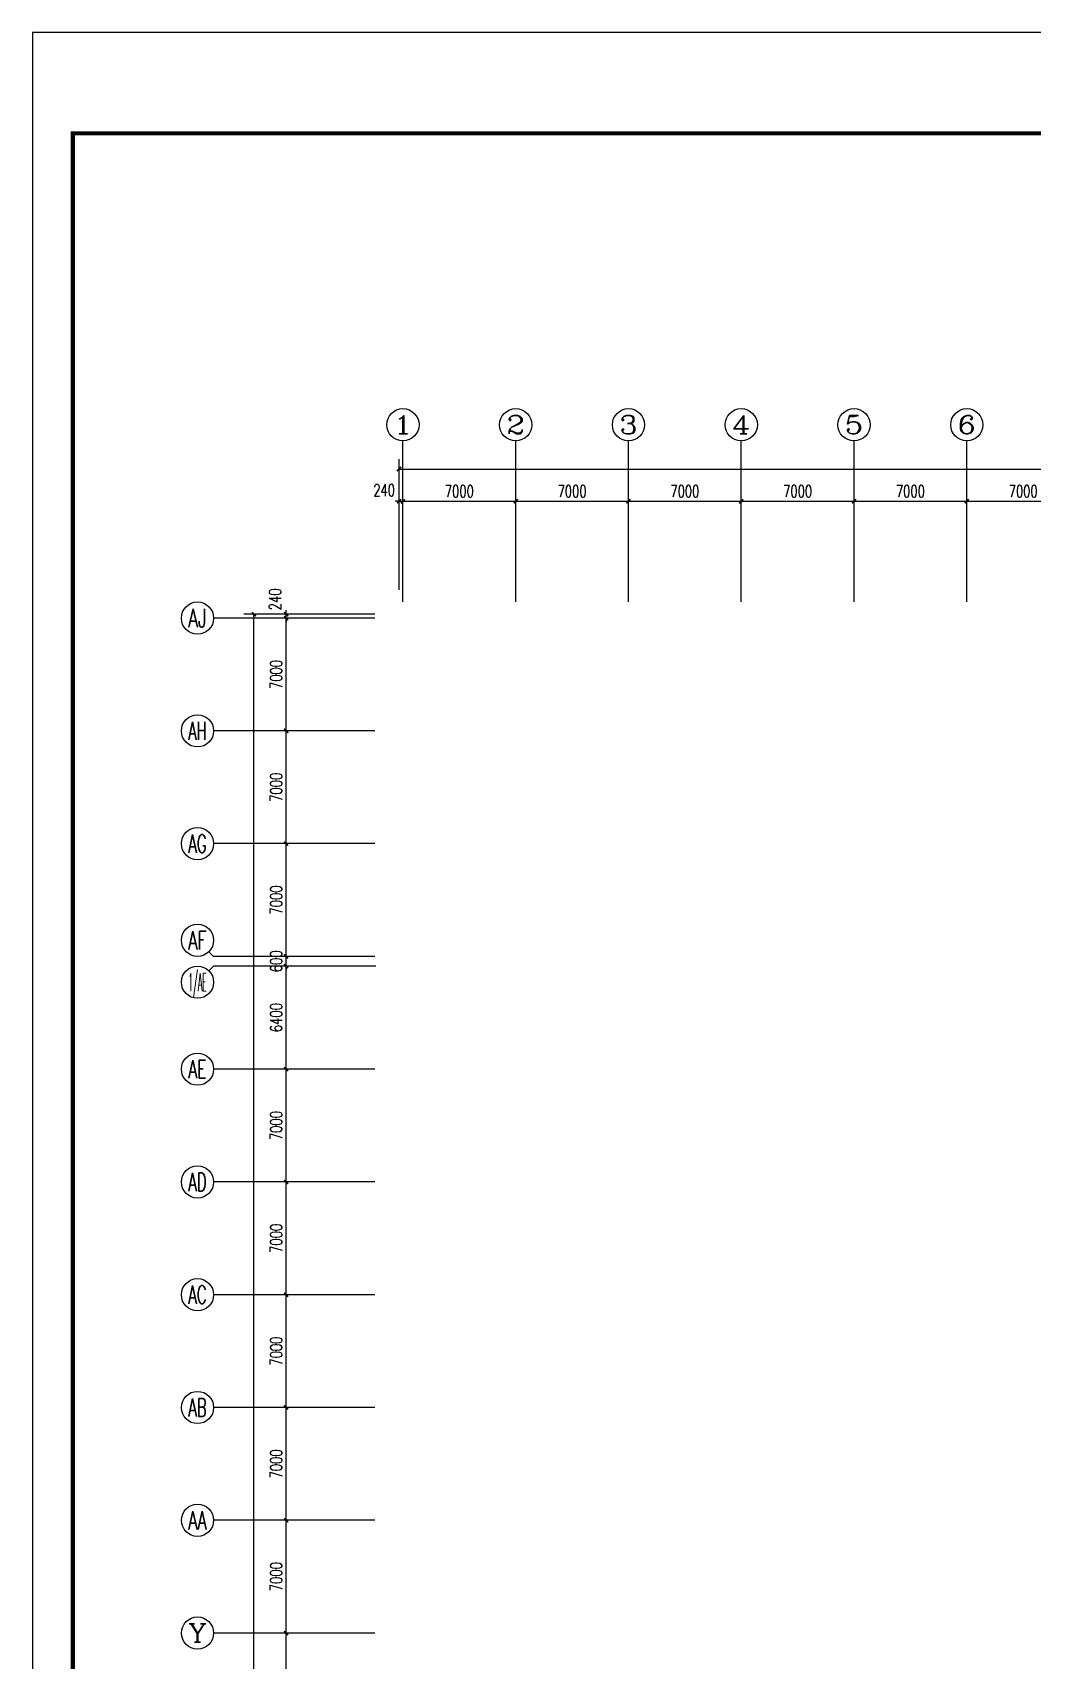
# Model space of a CAD drawing. Extents: x -4407041 to 173436, y -470270 to -29437.
# Drawn here: x -136372 to -74308, y -130482 to -29437 of the extents above; entities that cross this region are included whole.
import ezdxf
from ezdxf.enums import TextEntityAlignment as Align

# ---------------------------------------------------------------- set-up
doc = ezdxf.new("R2010")
doc.units = 0
doc.header["$LTSCALE"] = 1000
doc.header["$MEASUREMENT"] = 0
for name, color, linetype in [('AXIS', 3, 'Continuous'), ('AXIS_TEXT', 7, 'Continuous'), ('PUB_TITLE', 4, 'Continuous')]:
    doc.layers.add(name, color=color, linetype=linetype)
doc.styles.add('_TCH_AXIS', font='COMPLEX', dxfattribs={"bigfont": 'GBCBIG'})
doc.styles.add('_TCH_DIM_T3', font='SIMPLEX', dxfattribs={"width": 0.705882, "bigfont": 'GBCBIG'})
doc.styles.add('COMPLEX', font='COMPLEX')
doc.dimstyles.new('_TCH_ARCH&&250', dxfattribs={"dimtxt": 743.75, "dimasz": 250, "dimexe": 625, "dimexo": 750, "dimgap": 250, "dimtad": 1, "dimdec": 0, "dimzin": 0, "dimdsep": 46, "dimtxsty": '_TCH_DIM_T3', "dimblk": 'ARCHTICK', "dimcen": 0.09, "dimclrt": 7, "dimazin": 2, "dimtfac": 1, "dimtdec": 0, "dimtix": 1, "dimtmove": 2, "dimatfit": 3, "dimfxl": 0, "dimtolj": 1, "dimtzin": 0, "dimarcsym": 0})

# ---------------------------------------------------------------- blocks, each defined once
blk = doc.blocks.new('_ArchTick')
at = {"color": 0, "linetype": 'ByBlock', "const_width": 0.4}
blk.add_lwpolyline([(-0.5, -0.5), (0.5, 0.5)], dxfattribs=at)
blk = doc.blocks.new('*D284')
at = {"layer": 'AXIS', "color": 0, "lineweight": -2}
for p, q in [((-113623, -58532), (-113873, -58532)), ((-113623, -64032), (-113623, -57907)), ((-113623, -58532), (-113383, -58532)), ((-113383, -64032), (-113383, -57907)), ((-113383, -58532), (-113133, -58532))]:
    blk.add_line(p, q, dxfattribs=at)
at = {"layer": 'Defpoints', "color": 0}
for p in [(-113383, -58532), (-113623, -64782), (-113383, -64782)]:
    blk.add_point(p, dxfattribs=at)
at = {"layer": 'AXIS', "color": 0, "lineweight": -2, "xscale": 250, "yscale": 250, "zscale": 250}
blk.add_blockref('_ArchTick', (-113623, -58532), dxfattribs=at)
at = {"layer": 'AXIS', "color": 0, "lineweight": -2, "xscale": 250, "yscale": 250, "zscale": 250, "rotation": 180}
blk.add_blockref('_ArchTick', (-113383, -58532), dxfattribs=at)
at = {"layer": 'AXIS', "color": 7, "insert": (-114548, -57844), "char_height": 743.8, "attachment_point": 5, "style": '_TCH_DIM_T3'}
blk.add_mtext('\\A1;240', dxfattribs=at)
blk = doc.blocks.new('*D285')
at = {"layer": 'AXIS', "color": 0, "lineweight": -2}
for p, q in [((-113383, -64032), (-113383, -57907)), ((-113383, -58532), (-106383, -58532)), ((-106383, -64032), (-106383, -57907))]:
    blk.add_line(p, q, dxfattribs=at)
at = {"layer": 'Defpoints', "color": 0}
for p in [(-106383, -58532), (-113383, -64782), (-106383, -64782)]:
    blk.add_point(p, dxfattribs=at)
at = {"layer": 'AXIS', "color": 0, "lineweight": -2, "xscale": 250, "yscale": 250, "zscale": 250, "rotation": 180}
blk.add_blockref('_ArchTick', (-113383, -58532), dxfattribs=at)
at = {"layer": 'AXIS', "color": 0, "lineweight": -2, "xscale": 250, "yscale": 250, "zscale": 250}
blk.add_blockref('_ArchTick', (-106383, -58532), dxfattribs=at)
at = {"layer": 'AXIS', "color": 7, "insert": (-109883, -57910), "char_height": 743.8, "attachment_point": 5, "style": '_TCH_DIM_T3'}
blk.add_mtext('\\A1;7000', dxfattribs=at)
blk = doc.blocks.new('*D286')
at = {"layer": 'AXIS', "color": 0, "lineweight": -2}
for p, q in [((-106383, -64032), (-106383, -57907)), ((-106383, -58532), (-99383, -58532)), ((-99383, -64032), (-99383, -57907))]:
    blk.add_line(p, q, dxfattribs=at)
at = {"layer": 'Defpoints', "color": 0}
for p in [(-99383, -58532), (-106383, -64782), (-99383, -64782)]:
    blk.add_point(p, dxfattribs=at)
at = {"layer": 'AXIS', "color": 0, "lineweight": -2, "xscale": 250, "yscale": 250, "zscale": 250, "rotation": 180}
blk.add_blockref('_ArchTick', (-106383, -58532), dxfattribs=at)
at = {"layer": 'AXIS', "color": 0, "lineweight": -2, "xscale": 250, "yscale": 250, "zscale": 250}
blk.add_blockref('_ArchTick', (-99383, -58532), dxfattribs=at)
at = {"layer": 'AXIS', "color": 7, "insert": (-102883, -57910), "char_height": 743.8, "attachment_point": 5, "style": '_TCH_DIM_T3'}
blk.add_mtext('\\A1;7000', dxfattribs=at)
blk = doc.blocks.new('*D287')
at = {"layer": 'AXIS', "color": 0, "lineweight": -2}
for p, q in [((-99383, -64032), (-99383, -57907)), ((-99383, -58532), (-92383, -58532)), ((-92383, -64032), (-92383, -57907))]:
    blk.add_line(p, q, dxfattribs=at)
at = {"layer": 'Defpoints', "color": 0}
for p in [(-92383, -58532), (-99383, -64782), (-92383, -64782)]:
    blk.add_point(p, dxfattribs=at)
at = {"layer": 'AXIS', "color": 0, "lineweight": -2, "xscale": 250, "yscale": 250, "zscale": 250, "rotation": 180}
blk.add_blockref('_ArchTick', (-99383, -58532), dxfattribs=at)
at = {"layer": 'AXIS', "color": 0, "lineweight": -2, "xscale": 250, "yscale": 250, "zscale": 250}
blk.add_blockref('_ArchTick', (-92383, -58532), dxfattribs=at)
at = {"layer": 'AXIS', "color": 7, "insert": (-95883, -57910), "char_height": 743.8, "attachment_point": 5, "style": '_TCH_DIM_T3'}
blk.add_mtext('\\A1;7000', dxfattribs=at)
blk = doc.blocks.new('*D288')
at = {"layer": 'AXIS', "color": 0, "lineweight": -2}
for p, q in [((-92383, -64032), (-92383, -57907)), ((-92383, -58532), (-85383, -58532)), ((-85383, -64032), (-85383, -57907))]:
    blk.add_line(p, q, dxfattribs=at)
at = {"layer": 'Defpoints', "color": 0}
for p in [(-85383, -58532), (-92383, -64782), (-85383, -64782)]:
    blk.add_point(p, dxfattribs=at)
at = {"layer": 'AXIS', "color": 0, "lineweight": -2, "xscale": 250, "yscale": 250, "zscale": 250, "rotation": 180}
blk.add_blockref('_ArchTick', (-92383, -58532), dxfattribs=at)
at = {"layer": 'AXIS', "color": 0, "lineweight": -2, "xscale": 250, "yscale": 250, "zscale": 250}
blk.add_blockref('_ArchTick', (-85383, -58532), dxfattribs=at)
at = {"layer": 'AXIS', "color": 7, "insert": (-88883, -57910), "char_height": 743.8, "attachment_point": 5, "style": '_TCH_DIM_T3'}
blk.add_mtext('\\A1;7000', dxfattribs=at)
blk = doc.blocks.new('*D289')
at = {"layer": 'AXIS', "color": 0, "lineweight": -2}
for p, q in [((-85383, -64032), (-85383, -57907)), ((-85383, -58532), (-78383, -58532)), ((-78383, -64032), (-78383, -57907))]:
    blk.add_line(p, q, dxfattribs=at)
at = {"layer": 'Defpoints', "color": 0}
for p in [(-78383, -58532), (-85383, -64782), (-78383, -64782)]:
    blk.add_point(p, dxfattribs=at)
at = {"layer": 'AXIS', "color": 0, "lineweight": -2, "xscale": 250, "yscale": 250, "zscale": 250, "rotation": 180}
blk.add_blockref('_ArchTick', (-85383, -58532), dxfattribs=at)
at = {"layer": 'AXIS', "color": 0, "lineweight": -2, "xscale": 250, "yscale": 250, "zscale": 250}
blk.add_blockref('_ArchTick', (-78383, -58532), dxfattribs=at)
at = {"layer": 'AXIS', "color": 7, "insert": (-81883, -57910), "char_height": 743.8, "attachment_point": 5, "style": '_TCH_DIM_T3'}
blk.add_mtext('\\A1;7000', dxfattribs=at)
blk = doc.blocks.new('*D290')
at = {"layer": 'AXIS', "color": 0, "lineweight": -2}
for p, q in [((-78383, -64032), (-78383, -57907)), ((-78383, -58532), (-71383, -58532)), ((-71383, -64032), (-71383, -57907))]:
    blk.add_line(p, q, dxfattribs=at)
at = {"layer": 'Defpoints', "color": 0}
for p in [(-71383, -58532), (-78383, -64782), (-71383, -64782)]:
    blk.add_point(p, dxfattribs=at)
at = {"layer": 'AXIS', "color": 0, "lineweight": -2, "xscale": 250, "yscale": 250, "zscale": 250, "rotation": 180}
blk.add_blockref('_ArchTick', (-78383, -58532), dxfattribs=at)
at = {"layer": 'AXIS', "color": 0, "lineweight": -2, "xscale": 250, "yscale": 250, "zscale": 250}
blk.add_blockref('_ArchTick', (-71383, -58532), dxfattribs=at)
at = {"layer": 'AXIS', "color": 7, "insert": (-74883, -57910), "char_height": 743.8, "attachment_point": 5, "style": '_TCH_DIM_T3'}
blk.add_mtext('\\A1;7000', dxfattribs=at)
blk = doc.blocks.new('*D301')
at = {"layer": 'AXIS', "color": 0, "lineweight": -2}
for p, q in [((-113623, -64032), (-113623, -55907)), ((-113623, -56532), (-7643, -56532)), ((-7643, -64032), (-7643, -55907))]:
    blk.add_line(p, q, dxfattribs=at)
at = {"layer": 'Defpoints', "color": 0}
for p in [(-7643, -56532), (-113623, -64782), (-7643, -64782)]:
    blk.add_point(p, dxfattribs=at)
at = {"layer": 'AXIS', "color": 0, "lineweight": -2, "xscale": 250, "yscale": 250, "zscale": 250, "rotation": 180}
blk.add_blockref('_ArchTick', (-113623, -56532), dxfattribs=at)
at = {"layer": 'AXIS', "color": 0, "lineweight": -2, "xscale": 250, "yscale": 250, "zscale": 250}
blk.add_blockref('_ArchTick', (-7643, -56532), dxfattribs=at)
at = {"layer": 'AXIS', "color": 7, "insert": (-60633, -55910), "char_height": 743.8, "attachment_point": 5, "style": '_TCH_DIM_T3'}
blk.add_mtext('\\A1;105980', dxfattribs=at)
blk = doc.blocks.new('*D368')
at = {"layer": 'AXIS', "color": 0, "lineweight": -2}
for p, q in [((-115133, -128782), (-121258, -128782)), ((-120633, -135782), (-120633, -128782)), ((-115133, -135782), (-121258, -135782))]:
    blk.add_line(p, q, dxfattribs=at)
at = {"layer": 'Defpoints', "color": 0}
for p in [(-120633, -128782), (-114383, -128782), (-114383, -135782)]:
    blk.add_point(p, dxfattribs=at)
at = {"layer": 'AXIS', "color": 0, "lineweight": -2, "xscale": 250, "yscale": 250, "zscale": 250}
for p, rotation in [((-120633, -128782), 90), ((-120633, -135782), 270)]:
    blk.add_blockref('_ArchTick', p, dxfattribs=dict(at, rotation=rotation))
at = {"layer": 'AXIS', "color": 7, "insert": (-121255, -132282), "char_height": 743.8, "attachment_point": 5, "rotation": 90, "style": '_TCH_DIM_T3'}
blk.add_mtext('\\A1;7000', dxfattribs=at)
blk = doc.blocks.new('*D369')
at = {"layer": 'AXIS', "color": 0, "lineweight": -2}
for p, q in [((-115133, -121782), (-121258, -121782)), ((-120633, -128782), (-120633, -121782)), ((-115133, -128782), (-121258, -128782))]:
    blk.add_line(p, q, dxfattribs=at)
at = {"layer": 'Defpoints', "color": 0}
for p in [(-120633, -121782), (-114383, -121782), (-114383, -128782)]:
    blk.add_point(p, dxfattribs=at)
at = {"layer": 'AXIS', "color": 0, "lineweight": -2, "xscale": 250, "yscale": 250, "zscale": 250}
for p, rotation in [((-120633, -121782), 90), ((-120633, -128782), 270)]:
    blk.add_blockref('_ArchTick', p, dxfattribs=dict(at, rotation=rotation))
at = {"layer": 'AXIS', "color": 7, "insert": (-121255, -125282), "char_height": 743.8, "attachment_point": 5, "rotation": 90, "style": '_TCH_DIM_T3'}
blk.add_mtext('\\A1;7000', dxfattribs=at)
blk = doc.blocks.new('*D370')
at = {"layer": 'AXIS', "color": 0, "lineweight": -2}
for p, q in [((-115133, -114782), (-121258, -114782)), ((-120633, -121782), (-120633, -114782)), ((-115133, -121782), (-121258, -121782))]:
    blk.add_line(p, q, dxfattribs=at)
at = {"layer": 'Defpoints', "color": 0}
for p in [(-120633, -114782), (-114383, -114782), (-114383, -121782)]:
    blk.add_point(p, dxfattribs=at)
at = {"layer": 'AXIS', "color": 0, "lineweight": -2, "xscale": 250, "yscale": 250, "zscale": 250}
for p, rotation in [((-120633, -114782), 90), ((-120633, -121782), 270)]:
    blk.add_blockref('_ArchTick', p, dxfattribs=dict(at, rotation=rotation))
at = {"layer": 'AXIS', "color": 7, "insert": (-121255, -118282), "char_height": 743.8, "attachment_point": 5, "rotation": 90, "style": '_TCH_DIM_T3'}
blk.add_mtext('\\A1;7000', dxfattribs=at)
blk = doc.blocks.new('*D371')
at = {"layer": 'AXIS', "color": 0, "lineweight": -2}
for p, q in [((-115133, -107782), (-121258, -107782)), ((-120633, -114782), (-120633, -107782)), ((-115133, -114782), (-121258, -114782))]:
    blk.add_line(p, q, dxfattribs=at)
at = {"layer": 'Defpoints', "color": 0}
for p in [(-120633, -107782), (-114383, -107782), (-114383, -114782)]:
    blk.add_point(p, dxfattribs=at)
at = {"layer": 'AXIS', "color": 0, "lineweight": -2, "xscale": 250, "yscale": 250, "zscale": 250}
for p, rotation in [((-120633, -107782), 90), ((-120633, -114782), 270)]:
    blk.add_blockref('_ArchTick', p, dxfattribs=dict(at, rotation=rotation))
at = {"layer": 'AXIS', "color": 7, "insert": (-121255, -111282), "char_height": 743.8, "attachment_point": 5, "rotation": 90, "style": '_TCH_DIM_T3'}
blk.add_mtext('\\A1;7000', dxfattribs=at)
blk = doc.blocks.new('*D372')
at = {"layer": 'AXIS', "color": 0, "lineweight": -2}
for p, q in [((-115133, -100782), (-121258, -100782)), ((-120633, -107782), (-120633, -100782)), ((-115133, -107782), (-121258, -107782))]:
    blk.add_line(p, q, dxfattribs=at)
at = {"layer": 'Defpoints', "color": 0}
for p in [(-120633, -100782), (-114383, -100782), (-114383, -107782)]:
    blk.add_point(p, dxfattribs=at)
at = {"layer": 'AXIS', "color": 0, "lineweight": -2, "xscale": 250, "yscale": 250, "zscale": 250}
for p, rotation in [((-120633, -100782), 90), ((-120633, -107782), 270)]:
    blk.add_blockref('_ArchTick', p, dxfattribs=dict(at, rotation=rotation))
at = {"layer": 'AXIS', "color": 7, "insert": (-121255, -104282), "char_height": 743.8, "attachment_point": 5, "rotation": 90, "style": '_TCH_DIM_T3'}
blk.add_mtext('\\A1;7000', dxfattribs=at)
blk = doc.blocks.new('*D373')
at = {"layer": 'AXIS', "color": 0, "lineweight": -2}
for p, q in [((-115133, -93782), (-121258, -93782)), ((-120633, -100782), (-120633, -93782)), ((-115133, -100782), (-121258, -100782))]:
    blk.add_line(p, q, dxfattribs=at)
at = {"layer": 'Defpoints', "color": 0}
for p in [(-120633, -93782), (-114383, -93782), (-114383, -100782)]:
    blk.add_point(p, dxfattribs=at)
at = {"layer": 'AXIS', "color": 0, "lineweight": -2, "xscale": 250, "yscale": 250, "zscale": 250}
for p, rotation in [((-120633, -93782), 90), ((-120633, -100782), 270)]:
    blk.add_blockref('_ArchTick', p, dxfattribs=dict(at, rotation=rotation))
at = {"layer": 'AXIS', "color": 7, "insert": (-121255, -97282), "char_height": 743.8, "attachment_point": 5, "rotation": 90, "style": '_TCH_DIM_T3'}
blk.add_mtext('\\A1;7000', dxfattribs=at)
blk = doc.blocks.new('*D374')
at = {"layer": 'AXIS', "color": 0, "lineweight": -2}
for p, q in [((-115133, -87382), (-121258, -87382)), ((-120633, -93782), (-120633, -87382)), ((-115133, -93782), (-121258, -93782))]:
    blk.add_line(p, q, dxfattribs=at)
at = {"layer": 'Defpoints', "color": 0}
for p in [(-120633, -87382), (-114383, -87382), (-114383, -93782)]:
    blk.add_point(p, dxfattribs=at)
at = {"layer": 'AXIS', "color": 0, "lineweight": -2, "xscale": 250, "yscale": 250, "zscale": 250}
for p, rotation in [((-120633, -87382), 90), ((-120633, -93782), 270)]:
    blk.add_blockref('_ArchTick', p, dxfattribs=dict(at, rotation=rotation))
at = {"layer": 'AXIS', "color": 7, "insert": (-121255, -90582), "char_height": 743.8, "attachment_point": 5, "rotation": 90, "style": '_TCH_DIM_T3'}
blk.add_mtext('\\A1;6400', dxfattribs=at)
blk = doc.blocks.new('*D375')
at = {"layer": 'AXIS', "color": 0, "lineweight": -2}
for p, q in [((-115133, -86782), (-121258, -86782)), ((-120633, -86782), (-120633, -86532)), ((-120633, -87382), (-120633, -86782)), ((-115133, -87382), (-121258, -87382)), ((-120633, -87382), (-120633, -87632))]:
    blk.add_line(p, q, dxfattribs=at)
at = {"layer": 'Defpoints', "color": 0}
for p in [(-120633, -86782), (-114383, -86782), (-114383, -87382)]:
    blk.add_point(p, dxfattribs=at)
at = {"layer": 'AXIS', "color": 0, "lineweight": -2, "xscale": 250, "yscale": 250, "zscale": 250}
for p, rotation in [((-120633, -86782), 270), ((-120633, -87382), 90)]:
    blk.add_blockref('_ArchTick', p, dxfattribs=dict(at, rotation=rotation))
at = {"layer": 'AXIS', "color": 7, "insert": (-121255, -87082), "char_height": 743.8, "attachment_point": 5, "rotation": 90, "style": '_TCH_DIM_T3'}
blk.add_mtext('\\A1;600', dxfattribs=at)
blk = doc.blocks.new('*D376')
at = {"layer": 'AXIS', "color": 0, "lineweight": -2}
for p, q in [((-115133, -79782), (-121258, -79782)), ((-120633, -86782), (-120633, -79782)), ((-115133, -86782), (-121258, -86782))]:
    blk.add_line(p, q, dxfattribs=at)
at = {"layer": 'Defpoints', "color": 0}
for p in [(-120633, -79782), (-114383, -79782), (-114383, -86782)]:
    blk.add_point(p, dxfattribs=at)
at = {"layer": 'AXIS', "color": 0, "lineweight": -2, "xscale": 250, "yscale": 250, "zscale": 250}
for p, rotation in [((-120633, -79782), 90), ((-120633, -86782), 270)]:
    blk.add_blockref('_ArchTick', p, dxfattribs=dict(at, rotation=rotation))
at = {"layer": 'AXIS', "color": 7, "insert": (-121255, -83282), "char_height": 743.8, "attachment_point": 5, "rotation": 90, "style": '_TCH_DIM_T3'}
blk.add_mtext('\\A1;7000', dxfattribs=at)
blk = doc.blocks.new('*D377')
at = {"layer": 'AXIS', "color": 0, "lineweight": -2}
for p, q in [((-115133, -72782), (-121258, -72782)), ((-120633, -79782), (-120633, -72782)), ((-115133, -79782), (-121258, -79782))]:
    blk.add_line(p, q, dxfattribs=at)
at = {"layer": 'Defpoints', "color": 0}
for p in [(-120633, -72782), (-114383, -72782), (-114383, -79782)]:
    blk.add_point(p, dxfattribs=at)
at = {"layer": 'AXIS', "color": 0, "lineweight": -2, "xscale": 250, "yscale": 250, "zscale": 250}
for p, rotation in [((-120633, -72782), 90), ((-120633, -79782), 270)]:
    blk.add_blockref('_ArchTick', p, dxfattribs=dict(at, rotation=rotation))
at = {"layer": 'AXIS', "color": 7, "insert": (-121255, -76282), "char_height": 743.8, "attachment_point": 5, "rotation": 90, "style": '_TCH_DIM_T3'}
blk.add_mtext('\\A1;7000', dxfattribs=at)
blk = doc.blocks.new('*D378')
at = {"layer": 'AXIS', "color": 0, "lineweight": -2}
for p, q in [((-115133, -65782), (-121258, -65782)), ((-120633, -72782), (-120633, -65782)), ((-115133, -72782), (-121258, -72782))]:
    blk.add_line(p, q, dxfattribs=at)
at = {"layer": 'Defpoints', "color": 0}
for p in [(-120633, -65782), (-114383, -65782), (-114383, -72782)]:
    blk.add_point(p, dxfattribs=at)
at = {"layer": 'AXIS', "color": 0, "lineweight": -2, "xscale": 250, "yscale": 250, "zscale": 250}
for p, rotation in [((-120633, -65782), 90), ((-120633, -72782), 270)]:
    blk.add_blockref('_ArchTick', p, dxfattribs=dict(at, rotation=rotation))
at = {"layer": 'AXIS', "color": 7, "insert": (-121255, -69282), "char_height": 743.8, "attachment_point": 5, "rotation": 90, "style": '_TCH_DIM_T3'}
blk.add_mtext('\\A1;7000', dxfattribs=at)
blk = doc.blocks.new('*D379')
at = {"layer": 'AXIS', "color": 0, "lineweight": -2}
for p, q in [((-115133, -65542), (-121258, -65542)), ((-120633, -65542), (-120633, -65292)), ((-120633, -65782), (-120633, -65542)), ((-115133, -65782), (-121258, -65782)), ((-120633, -65782), (-120633, -66032))]:
    blk.add_line(p, q, dxfattribs=at)
at = {"layer": 'Defpoints', "color": 0}
for p in [(-120633, -65542), (-114383, -65542), (-114383, -65782)]:
    blk.add_point(p, dxfattribs=at)
at = {"layer": 'AXIS', "color": 0, "lineweight": -2, "xscale": 250, "yscale": 250, "zscale": 250}
for p, rotation in [((-120633, -65542), 270), ((-120633, -65782), 90)]:
    blk.add_blockref('_ArchTick', p, dxfattribs=dict(at, rotation=rotation))
at = {"layer": 'AXIS', "color": 7, "insert": (-121321, -64617), "char_height": 743.8, "attachment_point": 5, "rotation": 90, "style": '_TCH_DIM_T3'}
blk.add_mtext('\\A1;240', dxfattribs=at)
blk = doc.blocks.new('*D380')
at = {"layer": 'AXIS', "color": 0, "lineweight": -2}
for p, q in [((-115133, -65542), (-123258, -65542)), ((-122633, -248022), (-122633, -65542)), ((-115133, -248022), (-123258, -248022))]:
    blk.add_line(p, q, dxfattribs=at)
at = {"layer": 'Defpoints', "color": 0}
for p in [(-122633, -65542), (-114383, -65542), (-114383, -248022)]:
    blk.add_point(p, dxfattribs=at)
at = {"layer": 'AXIS', "color": 0, "lineweight": -2, "xscale": 250, "yscale": 250, "zscale": 250}
for p, rotation in [((-122633, -65542), 90), ((-122633, -248022), 270)]:
    blk.add_blockref('_ArchTick', p, dxfattribs=dict(at, rotation=rotation))
at = {"layer": 'AXIS', "color": 7, "insert": (-123255, -156782), "char_height": 743.8, "attachment_point": 5, "rotation": 90, "style": '_TCH_DIM_T3'}
blk.add_mtext('\\A1;182480', dxfattribs=at)
blk = doc.blocks.new('_AXISO')
blk.add_circle((0, 0), 0.5)
at = {"layer": 'AXIS_TEXT', "style": 'COMPLEX', "width": 1.041667}
blk.add_attdef('A', text='', height=0.56, dxfattribs=at).set_placement((-0.25, -0.28), (0.25, -0.28), align=Align.FIT)

msp = doc.modelspace()

# ---------------------------------------------------------------- linework, layer by layer
at = {"layer": 'AXIS'}
for p, q in [((-113383.2, -64781.9), (-113383.2, -54781.9)), ((-106383.2, -64781.9), (-106383.2, -54781.9)), ((-99383.2, -64781.9), (-99383.2, -54781.9)), ((-92383.2, -64781.9), (-92383.2, -54781.9)), ((-85383.2, -64781.9), (-85383.2, -54781.9)), ((-78383.2, -64781.9), (-78383.2, -54781.9)), ((-115133.2, -65781.9), (-125133.2, -65782)), ((-115133.1, -72781.9), (-125133.1, -72782)), ((-115133, -79781.9), (-125133, -79782)), ((-125425.9, -86489.1), (-125133, -86782)), ((-115133, -86781.9), (-125133, -86782)), ((-125425.9, -87674.8), (-125133, -87381.9)), ((-115070.9, -87381.9), (-125133, -87381.9)), ((-115132.9, -93781.9), (-125132.9, -93782)), ((-115132.9, -100781.9), (-125132.9, -100782)), ((-115132.8, -107781.9), (-125132.8, -107782)), ((-115132.7, -114781.9), (-125132.7, -114782)), ((-115132.7, -121781.9), (-125132.7, -121782)), ((-115132.6, -128781.9), (-125132.6, -128782))]:
    msp.add_line(p, q, dxfattribs=at)
at = {"layer": 'PUB_TITLE'}
msp.add_lwpolyline([(-136371.5, -29436.9), (-136371.5, -292186.9), (12128.5, -292186.9), (12128.5, -29436.9)], close=True, dxfattribs=at)
at = {"layer": 'PUB_TITLE', "const_width": 250}
msp.add_lwpolyline([(-133871.5, -35686.9), (-133871.5, -289686.9), (9628.5, -289686.9), (9628.5, -35686.9)], close=True, dxfattribs=at)

# ---------------------------------------------------------------- block references
at = {"layer": 'AXIS'}
ref = msp.add_blockref('_AXISO', (-113383.2, -53781.9), dxfattribs=dict(at, xscale=2000, yscale=2000, zscale=2000))
ref.add_attrib('A', '1', dxfattribs={"layer": 'AXIS_TEXT', "height": 1131.4, "style": '_TCH_AXIS', "width": 2.333333}).set_placement((-113948.8, -54347.6), (-112817.5, -54347.6), align=Align.FIT)
ref = msp.add_blockref('_AXISO', (-106383.2, -53781.9), dxfattribs=dict(at, xscale=2000, yscale=2000, zscale=2000))
ref.add_attrib('A', '2', dxfattribs={"layer": 'AXIS_TEXT', "height": 1131.4, "style": '_TCH_AXIS', "width": 1.5}).set_placement((-106948.8, -54347.6), (-105817.5, -54347.6), align=Align.FIT)
ref = msp.add_blockref('_AXISO', (-99383.2, -53781.9), dxfattribs=dict(at, xscale=2000, yscale=2000, zscale=2000))
ref.add_attrib('A', '3', dxfattribs={"layer": 'AXIS_TEXT', "height": 1131.4, "style": '_TCH_AXIS', "width": 1.5}).set_placement((-99948.8, -54347.6), (-98817.5, -54347.6), align=Align.FIT)
ref = msp.add_blockref('_AXISO', (-92383.2, -53781.9), dxfattribs=dict(at, xscale=2000, yscale=2000, zscale=2000))
ref.add_attrib('A', '4', dxfattribs={"layer": 'AXIS_TEXT', "height": 1131.4, "style": '_TCH_AXIS', "width": 1.3125}).set_placement((-92948.8, -54347.6), (-91817.5, -54347.6), align=Align.FIT)
ref = msp.add_blockref('_AXISO', (-85383.2, -53781.9), dxfattribs=dict(at, xscale=2000, yscale=2000, zscale=2000))
ref.add_attrib('A', '5', dxfattribs={"layer": 'AXIS_TEXT', "height": 1131.4, "style": '_TCH_AXIS', "width": 1.5}).set_placement((-85948.8, -54347.6), (-84817.5, -54347.6), align=Align.FIT)
ref = msp.add_blockref('_AXISO', (-78383.2, -53781.9), dxfattribs=dict(at, xscale=2000, yscale=2000, zscale=2000))
ref.add_attrib('A', '6', dxfattribs={"layer": 'AXIS_TEXT', "height": 1131.4, "style": '_TCH_AXIS', "width": 1.5}).set_placement((-78948.8, -54347.6), (-77817.5, -54347.6), align=Align.FIT)
ref = msp.add_blockref('_AXISO', (-126133.2, -65782), dxfattribs=dict(at, xscale=2000, yscale=2000, zscale=2000))
ref.add_attrib('A', 'AJ', dxfattribs={"layer": 'AXIS_TEXT', "height": 1131.37, "style": '_TCH_AXIS', "width": 0.65625}).set_placement((-126698.8, -66347.7), (-125567.5, -66347.7), align=Align.FIT)
ref = msp.add_blockref('_AXISO', (-126133.1, -72782), dxfattribs=dict(at, xscale=2000, yscale=2000, zscale=2000))
ref.add_attrib('A', 'AH', dxfattribs={"layer": 'AXIS_TEXT', "height": 1131.37, "style": '_TCH_AXIS', "width": 0.512195}).set_placement((-126698.8, -73347.7), (-125567.4, -73347.7), align=Align.FIT)
ref = msp.add_blockref('_AXISO', (-126133, -79782), dxfattribs=dict(at, xscale=2000, yscale=2000, zscale=2000))
ref.add_attrib('A', 'AG', dxfattribs={"layer": 'AXIS_TEXT', "height": 1131.37, "style": '_TCH_AXIS', "width": 0.538462}).set_placement((-126698.7, -80347.7), (-125567.4, -80347.7), align=Align.FIT)
ref = msp.add_blockref('_AXISO', (-126133, -85782), dxfattribs=dict(at, xscale=2000, yscale=2000, zscale=2000))
ref.add_attrib('A', 'AF', dxfattribs={"layer": 'AXIS_TEXT', "height": 1131.37, "style": '_TCH_AXIS', "width": 0.567568}).set_placement((-126698.7, -86347.7), (-125567.3, -86347.7), align=Align.FIT)
ref = msp.add_blockref('_AXISO', (-126133, -88381.9), dxfattribs=dict(at, xscale=2000, yscale=2000, zscale=2000))
ref.add_attrib('A', '1/AE', dxfattribs={"layer": 'AXIS_TEXT', "height": 1131.37, "style": '_TCH_AXIS', "width": 0.283784}).set_placement((-126698.7, -88947.6), (-125567.3, -88947.6), align=Align.FIT)
ref = msp.add_blockref('_AXISO', (-126132.9, -93782), dxfattribs=dict(at, xscale=2000, yscale=2000, zscale=2000))
ref.add_attrib('A', 'AE', dxfattribs={"layer": 'AXIS_TEXT', "height": 1131.37, "style": '_TCH_AXIS', "width": 0.567568}).set_placement((-126698.6, -94347.7), (-125567.2, -94347.7), align=Align.FIT)
ref = msp.add_blockref('_AXISO', (-126132.9, -100782), dxfattribs=dict(at, xscale=2000, yscale=2000, zscale=2000))
ref.add_attrib('A', 'AD', dxfattribs={"layer": 'AXIS_TEXT', "height": 1131.37, "style": '_TCH_AXIS', "width": 0.552632}).set_placement((-126698.5, -101347.7), (-125567.2, -101347.7), align=Align.FIT)
ref = msp.add_blockref('_AXISO', (-126132.8, -107782), dxfattribs=dict(at, xscale=2000, yscale=2000, zscale=2000))
ref.add_attrib('A', 'AC', dxfattribs={"layer": 'AXIS_TEXT', "height": 1131.37, "style": '_TCH_AXIS', "width": 0.583333}).set_placement((-126698.5, -108347.7), (-125567.1, -108347.7), align=Align.FIT)
ref = msp.add_blockref('_AXISO', (-126132.7, -114782), dxfattribs=dict(at, xscale=2000, yscale=2000, zscale=2000))
ref.add_attrib('A', 'AB', dxfattribs={"layer": 'AXIS_TEXT', "height": 1131.37, "style": '_TCH_AXIS', "width": 0.552632}).set_placement((-126698.4, -115347.7), (-125567.1, -115347.7), align=Align.FIT)
ref = msp.add_blockref('_AXISO', (-126132.7, -121782), dxfattribs=dict(at, xscale=2000, yscale=2000, zscale=2000))
ref.add_attrib('A', 'AA', dxfattribs={"layer": 'AXIS_TEXT', "height": 1131.37, "style": '_TCH_AXIS', "width": 0.538462}).set_placement((-126698.4, -122347.7), (-125567, -122347.7), align=Align.FIT)
ref = msp.add_blockref('_AXISO', (-126132.6, -128782), dxfattribs=dict(at, xscale=2000, yscale=2000, zscale=2000))
ref.add_attrib('A', 'Y', dxfattribs={"layer": 'AXIS_TEXT', "height": 1131.4, "style": '_TCH_AXIS', "width": 1.105263}).set_placement((-126698.3, -129347.7), (-125566.9, -129347.7), align=Align.FIT)

# ---------------------------------------------------------------- dimensions: what is measured, and where the dimension line sits
for p1, p2, distance, picture, middle in [((-113623.2, -64781.9), (-7643.2, -64781.9), 8250, '*D301', (-60633.2, -55910)), ((-113383.2, -64781.9), (-106383.2, -64781.9), 6250, '*D285', (-109883.2, -57910)), ((-106383.2, -64781.9), (-99383.2, -64781.9), 6250, '*D286', (-102883.2, -57910)), ((-99383.2, -64781.9), (-92383.2, -64781.9), 6250, '*D287', (-95883.2, -57910)), ((-92383.2, -64781.9), (-85383.2, -64781.9), 6250, '*D288', (-88883.2, -57910)), ((-85383.2, -64781.9), (-78383.2, -64781.9), 6250, '*D289', (-81883.2, -57910)), ((-78383.2, -64781.9), (-71383.2, -64781.9), 6250, '*D290', (-74883.2, -57910)), ((-114383.2, -248021.9), (-114383.2, -65541.9), 8250, '*D380', (-123255, -156781.9)), ((-114383.2, -72781.9), (-114383.2, -65781.9), 6250, '*D378', (-121255, -69281.9)), ((-114383.2, -79781.9), (-114383.2, -72781.9), 6250, '*D377', (-121255, -76281.9)), ((-114383.2, -86781.9), (-114383.2, -79781.9), 6250, '*D376', (-121255, -83281.9)), ((-114383.2, -87381.9), (-114383.2, -86781.9), 6250, '*D375', (-121255, -87081.9)), ((-114383.2, -93781.9), (-114383.2, -87381.9), 6250, '*D374', (-121255, -90581.9)), ((-114383.2, -100781.9), (-114383.2, -93781.9), 6250, '*D373', (-121255, -97281.9)), ((-114383.2, -107781.9), (-114383.2, -100781.9), 6250, '*D372', (-121255, -104281.9)), ((-114383.2, -114781.9), (-114383.2, -107781.9), 6250, '*D371', (-121255, -111281.9)), ((-114383.2, -121781.9), (-114383.2, -114781.9), 6250, '*D370', (-121255, -118281.9)), ((-114383.2, -128781.9), (-114383.2, -121781.9), 6250, '*D369', (-121255, -125281.9)), ((-114383.2, -135781.9), (-114383.2, -128781.9), 6250, '*D368', (-121255, -132281.9))]:
    dim = msp.add_aligned_dim(p1=p1, p2=p2, distance=distance, dimstyle='_TCH_ARCH&&250', dxfattribs=at)
    dim.commit()
    dim.dimension.update_dxf_attribs({"geometry": picture, "text_midpoint": middle})
for base, p1, p2, angle, picture, middle in [((-113383.2, -58531.9), (-113623.2, -64781.9), (-113383.2, -64781.9), 0, '*D284', (-114548.2, -57844.4)), ((-120633.2, -65541.9), (-114383.2, -65781.9), (-114383.2, -65541.9), 90, '*D379', (-121320.7, -64616.9))]:
    dim = msp.add_linear_dim(base=base, p1=p1, p2=p2, angle=angle, dimstyle='_TCH_ARCH&&250', dxfattribs=at)
    dim.commit()
    dim.dimension.update_dxf_attribs({"geometry": picture, "text_midpoint": middle, "dimtype": 129})

doc.saveas('drawing.dxf')
